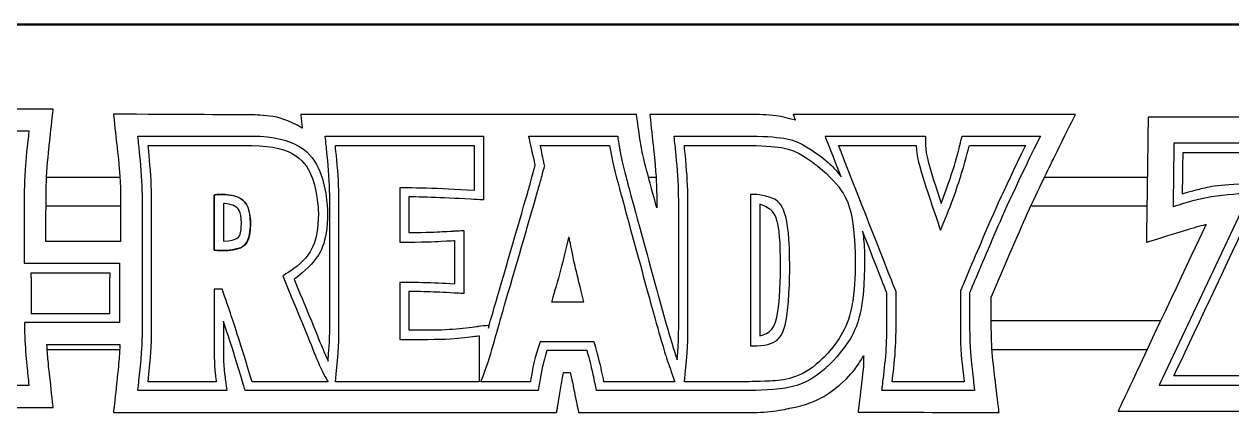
# Model space of a CAD drawing. Header units: metres. Extents: x 5805.4 to 5902.4, y 1788.4 to 1816.4.
# Drawn here: x 5848.419 to 5849.482, y 1791.776 to 1792.12 of the extents above; entities that cross this region are included whole.
import ezdxf

# ---------------------------------------------------------------- set-up
doc = ezdxf.new("R2010")
doc.units = ezdxf.units.M
doc.header["$LTSCALE"] = 0.02
doc.layers.add('A-Cielo Reflejado', color=2, linetype='Continuous')

# ---------------------------------------------------------------- blocks, each defined once
blk = doc.blocks.new('hnr_text')
at = {"color": 8}
for p, q in [((-18.453, -5.269), (-15.935, -5.269)), ((2.384, -5.269), (2.649, -5.269)), ((16.125, -5.269), (19.684, -5.269)), ((-18.49, -6.269), (-15.906, -6.269)), ((15.665, -6.269), (19.664, -6.269)), ((14.267, -10.242), (20.131, -10.242)), ((-18.435, -11.242), (-15.935, -11.242)), ((14.29, -11.242), (19.66, -11.242))]:
    blk.add_line(p, q, dxfattribs=at)
for p, q in [((-19.002, -8.753), (-19.002, -8.586)), ((-19.002, -8.586), (-16.279, -8.586)), ((-19.002, -8.753), (-19.002, -10.003)), ((-16.279, -8.586), (-16.279, -8.753)), ((-16.279, -10.003), (-16.279, -8.753)), ((-16.279, -10.003), (-19.002, -10.003))]:
    blk.add_line(p, q)
for points, knots in [([(-44.53, -13.248), (-44.53, -13.248), (-48.052, -13.248), (-48.052, -13.248), (-48.052, -13.248), (-48.052, -13.248), (-47.922, -12.058), (-47.922, -12.058), (-47.922, -12.058), (-47.804, -10.972), (-47.805, -10.282), (-47.804, -9.63), (-47.804, -9.63), (-47.804, -9.63), (-47.804, -6.536), (-47.804, -6.536), (-47.804, -6.536), (-47.805, -5.883), (-47.804, -5.193), (-47.922, -4.107), (-47.922, -4.107), (-47.922, -4.107), (-48.052, -2.917), (-48.052, -2.917), (-48.052, -2.917), (-48.052, -2.917), (-44.482, -2.917), (-44.482, -2.917), (-44.482, -2.917), (-44.482, -2.917), (-39.755, -2.917), (-39.755, -2.917), (-39.755, -2.917), (-39.755, -2.917), (-39.873, -3.835), (-39.873, -3.835), (-39.873, -3.835), (-39.116, -3.132), (-38.17, -2.757), (-37.231, -2.757), (-37.231, -2.757), (-36.607, -2.757), (-35.981, -2.923), (-35.409, -3.239), (-35.409, -3.239), (-35.409, -3.239), (-35.454, -2.917), (-35.454, -2.917), (-35.454, -2.917), (-32.884, -2.917), (-30.314, -2.917), (-27.743, -2.917), (-27.743, -2.917), (-27.743, -2.917), (-27.915, -4.141), (-27.915, -4.141), (-27.915, -4.141), (-27.932, -4.247), (-27.937, -4.448), (-27.936, -4.77), (-27.936, -4.77), (-27.937, -5.093), (-27.932, -5.293), (-27.915, -5.4), (-27.915, -5.4), (-27.915, -5.4), (-27.726, -6.748), (-27.726, -6.748), (-27.726, -6.748), (-27.726, -6.748), (-29.081, -6.618), (-29.081, -6.618), (-29.081, -6.618), (-29.19, -6.608), (-29.308, -6.598), (-29.441, -6.59), (-29.441, -6.59), (-29.441, -6.59), (-29.441, -7.502), (-29.441, -7.502), (-29.441, -7.502), (-29.441, -7.502), (-26.295, -7.502), (-26.295, -7.502), (-26.295, -7.502), (-26.295, -7.502), (-26.295, -6.536), (-26.295, -6.536), (-26.295, -6.536), (-26.295, -5.883), (-26.294, -5.193), (-26.413, -4.107), (-26.413, -4.107), (-26.413, -4.107), (-26.543, -2.917), (-26.543, -2.917), (-26.543, -2.917), (-25.349, -2.917), (-24.155, -2.917), (-22.961, -2.917), (-22.961, -2.917), (-22.961, -2.917), (-22.649, -3.442), (-22.649, -3.442), (-22.649, -3.442), (-22.5, -3.691), (-22.353, -3.941), (-22.206, -4.191), (-22.206, -4.191), (-22.208, -4.163), (-22.211, -4.135), (-22.214, -4.107), (-22.214, -4.107), (-22.214, -4.107), (-22.344, -2.917), (-22.344, -2.917), (-22.344, -2.917), (-22.344, -2.917), (-18.237, -2.917), (-18.237, -2.917), (-18.237, -2.917), (-18.237, -2.917), (-18.367, -4.107), (-18.367, -4.107), (-18.367, -4.107), (-18.485, -5.193), (-18.485, -5.883), (-18.485, -6.536), (-18.485, -6.536), (-18.485, -6.536), (-18.485, -7.502), (-18.485, -7.502), (-18.485, -7.502), (-18.485, -7.502), (-15.901, -7.502), (-15.901, -7.502), (-15.901, -7.502), (-15.901, -7.502), (-15.901, -6.714), (-15.901, -6.714), (-15.901, -6.714), (-15.901, -6.062), (-15.9, -5.372), (-16.018, -4.287), (-16.018, -4.287), (-16.018, -4.287), (-16.149, -3.091), (-16.149, -3.091), (-16.149, -3.091), (-16.149, -3.091), (-11.359, -3.115), (-11.359, -3.115), (-11.359, -3.115), (-10.717, -3.116), (-10.115, -3.282), (-9.608, -3.575), (-9.608, -3.575), (-9.608, -3.575), (-9.66, -3.097), (-9.66, -3.097), (-9.66, -3.097), (-9.66, -3.097), (-2.702, -3.097), (-2.702, -3.097), (-2.702, -3.097), (-2.702, -3.097), (-2.702, -3.097), (-2.702, -3.097), (-2.702, -3.097), (-2.702, -3.097), (1.971, -3.097), (1.971, -3.097), (1.971, -3.097), (1.971, -3.097), (2.099, -4.023), (2.099, -4.023), (2.099, -4.023), (2.144, -4.36), (2.289, -4.916), (2.413, -5.378), (2.413, -5.378), (2.413, -5.378), (2.675, -6.34), (2.675, -6.34), (2.675, -6.34), (2.672, -5.788), (2.654, -5.168), (2.558, -4.287), (2.558, -4.287), (2.558, -4.287), (2.428, -3.097), (2.428, -3.097), (2.428, -3.097), (2.428, -3.097), (5.709, -3.097), (5.709, -3.097), (5.709, -3.097), (6.367, -3.098), (6.936, -3.147), (7.473, -3.296), (7.473, -3.296), (7.473, -3.296), (7.395, -3.097), (7.395, -3.097), (7.395, -3.097), (9.146, -3.097), (10.898, -3.097), (12.65, -3.097), (12.65, -3.097), (12.65, -3.097), (17.173, -3.097), (17.173, -3.097), (17.173, -3.097), (17.173, -3.097), (16.41, -4.645), (16.41, -4.645), (16.41, -4.645), (15.633, -6.219), (14.944, -7.817), (14.261, -9.431), (14.261, -9.431), (14.261, -9.431), (14.261, -10.496), (14.261, -10.496), (14.261, -10.496), (14.26, -11.188), (14.356, -11.962), (14.388, -12.228), (14.388, -12.228), (14.388, -12.228), (14.529, -13.431), (14.529, -13.431), (14.529, -13.431), (14.529, -13.431), (9.647, -13.409), (9.647, -13.409), (9.647, -13.409), (9.647, -13.409), (9.788, -12.216), (9.788, -12.216), (9.788, -12.216), (9.814, -11.999), (9.837, -11.807), (9.837, -11.586), (9.837, -11.586), (9.837, -11.586), (9.84, -11.458), (9.84, -11.458), (9.84, -11.458), (9.627, -11.817), (9.359, -12.157), (9.023, -12.456), (9.023, -12.456), (8.478, -12.937), (7.85, -13.157), (7.276, -13.281), (7.276, -13.281), (6.699, -13.403), (6.154, -13.426), (5.72, -13.426), (5.72, -13.426), (5.72, -13.426), (4.822, -13.426), (4.822, -13.426), (4.822, -13.426), (4.822, -13.426), (4.822, -13.426), (4.822, -13.426), (4.822, -13.426), (4.822, -13.426), (-0.037, -13.426), (-0.037, -13.426), (-0.037, -13.426), (-0.037, -13.426), (-0.211, -12.567), (-0.211, -12.567), (-0.211, -12.567), (-0.236, -12.444), (-0.273, -12.265), (-0.327, -12.039), (-0.327, -12.039), (-0.327, -12.039), (-0.558, -12.039), (-0.558, -12.039), (-0.558, -12.039), (-0.598, -12.222), (-0.623, -12.38), (-0.648, -12.528), (-0.648, -12.528), (-0.648, -12.528), (-0.796, -13.426), (-0.796, -13.426), (-0.796, -13.426), (-0.796, -13.426), (-2.408, -13.426), (-2.408, -13.426), (-2.408, -13.426), (-2.408, -13.426), (-2.408, -13.426), (-2.408, -13.426), (-2.408, -13.426), (-2.408, -13.426), (-9.66, -13.426), (-9.66, -13.426), (-9.66, -13.426), (-9.66, -13.426), (-9.66, -13.426), (-9.66, -13.426), (-9.66, -13.426), (-9.66, -13.426), (-12.15, -13.426), (-12.15, -13.426), (-12.15, -13.426), (-12.15, -13.426), (-16.149, -13.426), (-16.149, -13.426), (-16.149, -13.426), (-16.149, -13.426), (-16.018, -12.236), (-16.018, -12.236), (-16.018, -12.236), (-15.97, -11.789), (-15.941, -11.408), (-15.924, -11.07), (-15.924, -11.07), (-15.924, -11.07), (-18.452, -11.07), (-18.452, -11.07), (-18.452, -11.07), (-18.434, -11.363), (-18.408, -11.687), (-18.367, -12.057), (-18.367, -12.057), (-18.367, -12.057), (-18.237, -13.248), (-18.237, -13.248), (-18.237, -13.248), (-18.237, -13.248), (-21.739, -13.248), (-21.739, -13.248), (-21.739, -13.248), (-21.739, -13.248), (-22.057, -12.761), (-22.057, -12.761), (-22.057, -12.761), (-22.204, -12.534), (-22.345, -12.317), (-22.478, -12.108), (-22.478, -12.108), (-22.478, -12.108), (-22.354, -13.248), (-22.354, -13.248), (-22.354, -13.248), (-22.354, -13.248), (-26.543, -13.248), (-26.543, -13.248), (-26.543, -13.248), (-26.543, -13.248), (-26.413, -12.057), (-26.413, -12.057), (-26.413, -12.057), (-26.372, -11.687), (-26.346, -11.363), (-26.328, -11.07), (-26.328, -11.07), (-26.328, -11.07), (-29.364, -11.07), (-29.364, -11.07), (-29.364, -11.07), (-29.343, -11.398), (-29.316, -11.728), (-29.282, -12.067), (-29.282, -12.067), (-29.282, -12.067), (-29.163, -13.248), (-29.163, -13.248), (-29.163, -13.248), (-29.163, -13.248), (-34.034, -13.248), (-34.034, -13.248), (-34.034, -13.248), (-34.034, -13.248), (-33.915, -12.066), (-33.915, -12.066), (-33.915, -12.066), (-33.894, -11.861), (-33.876, -11.658), (-33.86, -11.457), (-33.86, -11.457), (-33.982, -11.646), (-34.114, -11.822), (-34.257, -11.986), (-34.257, -11.986), (-35.057, -12.911), (-36.148, -13.408), (-37.231, -13.408), (-37.231, -13.408), (-38.211, -13.408), (-39.137, -13.002), (-39.851, -12.35), (-39.851, -12.35), (-39.851, -12.35), (-39.709, -13.248), (-39.709, -13.248), (-39.709, -13.248), (-39.709, -13.248), (-44.53, -13.248), (-44.53, -13.248)], [0, 0, 0, 0, 0.009804, 0.009804, 0.009804, 0.014706, 0.019608, 0.019608, 0.019608, 0.02451, 0.029412, 0.029412, 0.029412, 0.034314, 0.039216, 0.039216, 0.039216, 0.044118, 0.04902, 0.04902, 0.04902, 0.053922, 0.058824, 0.058824, 0.058824, 0.063725, 0.068627, 0.068627, 0.068627, 0.073529, 0.078431, 0.078431, 0.078431, 0.083333, 0.088235, 0.088235, 0.088235, 0.093137, 0.098039, 0.098039, 0.098039, 0.102941, 0.107843, 0.107843, 0.107843, 0.112745, 0.117647, 0.117647, 0.117647, 0.122549, 0.127451, 0.127451, 0.127451, 0.132353, 0.137255, 0.137255, 0.137255, 0.142157, 0.147059, 0.147059, 0.147059, 0.151961, 0.156863, 0.156863, 0.156863, 0.161765, 0.166667, 0.166667, 0.166667, 0.171569, 0.176471, 0.176471, 0.176471, 0.181373, 0.186275, 0.186275, 0.186275, 0.191176, 0.196078, 0.196078, 0.196078, 0.20098, 0.205882, 0.205882, 0.205882, 0.210784, 0.215686, 0.215686, 0.215686, 0.220588, 0.22549, 0.22549, 0.22549, 0.230392, 0.235294, 0.235294, 0.235294, 0.240196, 0.245098, 0.245098, 0.245098, 0.25, 0.254902, 0.254902, 0.254902, 0.259804, 0.264706, 0.264706, 0.264706, 0.269608, 0.27451, 0.27451, 0.27451, 0.279412, 0.284314, 0.284314, 0.284314, 0.289216, 0.294118, 0.294118, 0.294118, 0.29902, 0.303922, 0.303922, 0.303922, 0.308824, 0.313725, 0.313725, 0.313725, 0.318627, 0.323529, 0.323529, 0.323529, 0.328431, 0.333333, 0.333333, 0.333333, 0.338235, 0.343137, 0.343137, 0.343137, 0.348039, 0.352941, 0.352941, 0.352941, 0.357843, 0.362745, 0.362745, 0.362745, 0.367647, 0.372549, 0.372549, 0.372549, 0.377451, 0.382353, 0.382353, 0.382353, 0.387255, 0.392157, 0.392157, 0.392157, 0.397059, 0.401961, 0.401961, 0.401961, 0.406863, 0.411765, 0.411765, 0.411765, 0.416667, 0.421569, 0.421569, 0.421569, 0.426471, 0.431373, 0.431373, 0.431373, 0.436275, 0.441176, 0.441176, 0.441176, 0.446078, 0.45098, 0.45098, 0.45098, 0.455882, 0.460784, 0.460784, 0.460784, 0.465686, 0.470588, 0.470588, 0.470588, 0.47549, 0.480392, 0.480392, 0.480392, 0.485294, 0.490196, 0.490196, 0.490196, 0.495098, 0.5, 0.5, 0.5, 0.504902, 0.509804, 0.509804, 0.509804, 0.514706, 0.519608, 0.519608, 0.519608, 0.52451, 0.529412, 0.529412, 0.529412, 0.534314, 0.539216, 0.539216, 0.539216, 0.544118, 0.54902, 0.54902, 0.54902, 0.553922, 0.558824, 0.558824, 0.558824, 0.563725, 0.568627, 0.568627, 0.568627, 0.573529, 0.578431, 0.578431, 0.578431, 0.583333, 0.588235, 0.588235, 0.588235, 0.593137, 0.598039, 0.598039, 0.598039, 0.602941, 0.607843, 0.607843, 0.607843, 0.612745, 0.617647, 0.617647, 0.617647, 0.622549, 0.627451, 0.627451, 0.627451, 0.632353, 0.637255, 0.637255, 0.637255, 0.642157, 0.647059, 0.647059, 0.647059, 0.651961, 0.656863, 0.656863, 0.656863, 0.661765, 0.666667, 0.666667, 0.666667, 0.671569, 0.676471, 0.676471, 0.676471, 0.681373, 0.686275, 0.686275, 0.686275, 0.691176, 0.696078, 0.696078, 0.696078, 0.70098, 0.705882, 0.705882, 0.705882, 0.710784, 0.715686, 0.715686, 0.715686, 0.720588, 0.72549, 0.72549, 0.72549, 0.730392, 0.735294, 0.735294, 0.735294, 0.740196, 0.745098, 0.745098, 0.745098, 0.75, 0.754902, 0.754902, 0.754902, 0.759804, 0.764706, 0.764706, 0.764706, 0.769608, 0.77451, 0.77451, 0.77451, 0.779412, 0.784314, 0.784314, 0.784314, 0.789216, 0.794118, 0.794118, 0.794118, 0.79902, 0.803922, 0.803922, 0.803922, 0.808824, 0.813725, 0.813725, 0.813725, 0.818627, 0.823529, 0.823529, 0.823529, 0.828431, 0.833333, 0.833333, 0.833333, 0.838235, 0.843137, 0.843137, 0.843137, 0.848039, 0.852941, 0.852941, 0.852941, 0.857843, 0.862745, 0.862745, 0.862745, 0.867647, 0.872549, 0.872549, 0.872549, 0.877451, 0.882353, 0.882353, 0.882353, 0.887255, 0.892157, 0.892157, 0.892157, 0.897059, 0.901961, 0.901961, 0.901961, 0.906863, 0.911765, 0.911765, 0.911765, 0.916667, 0.921569, 0.921569, 0.921569, 0.926471, 0.931373, 0.931373, 0.931373, 0.936275, 0.941176, 0.941176, 0.941176, 0.946078, 0.95098, 0.95098, 0.95098, 0.955882, 0.960784, 0.960784, 0.960784, 0.965686, 0.970588, 0.970588, 0.970588, 0.97549, 0.980392, 0.980392, 0.980392, 0.985294, 0.990196, 0.990196, 0.990196, 0.995098, 1, 1, 1, 1]), ([(42.088, -3.189), (42.088, -3.189), (47.951, -3.189), (47.951, -3.189), (47.951, -3.189), (47.951, -3.189), (47.9, -6.909), (47.9, -6.909), (47.9, -6.909), (47.9, -6.909), (47.161, -6.874), (47.161, -6.874), (47.161, -6.874), (47.161, -6.874), (47.122, -9.658), (47.122, -9.658), (47.122, -9.658), (47.122, -9.658), (48.053, -9.553), (48.053, -9.553), (48.053, -9.553), (48.053, -9.553), (48.001, -13.384), (48.001, -13.384), (48.001, -13.384), (48.001, -13.384), (41.945, -13.384), (41.945, -13.384), (41.945, -13.384), (41.945, -13.384), (40.324, -13.384), (40.324, -13.384), (40.324, -13.384), (40.324, -13.384), (38.335, -13.384), (38.335, -13.384), (38.335, -13.384), (38.335, -13.384), (38.016, -12.932), (38.016, -12.932), (38.016, -12.932), (37.767, -12.578), (37.537, -12.247), (37.325, -11.937), (37.325, -11.937), (37.333, -12.023), (37.342, -12.112), (37.352, -12.204), (37.352, -12.204), (37.352, -12.204), (37.478, -13.384), (37.478, -13.384), (37.478, -13.384), (37.478, -13.384), (33.124, -13.384), (33.124, -13.384), (33.124, -13.384), (33.124, -13.384), (33.235, -12.556), (33.235, -12.556), (33.235, -12.556), (32.429, -13.209), (31.462, -13.541), (30.515, -13.542), (30.515, -13.542), (29.571, -13.542), (28.605, -13.209), (27.81, -12.551), (27.81, -12.551), (27.81, -12.551), (27.799, -13.384), (27.799, -13.384), (27.799, -13.384), (27.799, -13.384), (18.652, -13.384), (18.652, -13.384), (18.652, -13.384), (18.652, -13.384), (21.7, -6.911), (21.7, -6.911), (21.7, -6.911), (21.426, -6.972), (21.217, -7.038), (21.037, -7.092), (21.037, -7.092), (21.037, -7.092), (19.634, -7.529), (19.634, -7.529), (19.634, -7.529), (19.634, -7.529), (19.68, -4.241), (19.68, -4.241), (19.68, -4.241), (19.68, -4.241), (19.694, -3.189), (19.694, -3.189), (19.694, -3.189), (19.694, -3.189), (28.514, -3.189), (28.514, -3.189), (28.514, -3.189), (28.514, -3.189), (28.226, -3.785), (28.226, -3.785), (28.226, -3.785), (28.962, -3.286), (29.805, -3.032), (30.631, -3.032), (30.631, -3.032), (31.585, -3.032), (32.56, -3.372), (33.359, -4.042), (33.359, -4.042), (33.359, -4.042), (33.269, -3.189), (33.269, -3.189), (33.269, -3.189), (34.5, -3.189), (35.731, -3.189), (36.962, -3.189), (36.962, -3.189), (36.962, -3.189), (37.277, -3.68), (37.277, -3.68), (37.277, -3.68), (37.517, -4.053), (37.754, -4.426), (37.991, -4.801), (37.991, -4.801), (37.979, -4.664), (37.966, -4.52), (37.95, -4.368), (37.95, -4.368), (37.95, -4.368), (37.825, -3.189), (37.825, -3.189), (37.825, -3.189), (37.825, -3.189), (42.088, -3.189), (42.088, -3.189), (42.088, -3.189), (42.088, -3.189), (42.088, -3.189), (42.088, -3.189)], [0, 0, 0, 0, 0.027778, 0.027778, 0.027778, 0.041667, 0.055556, 0.055556, 0.055556, 0.069444, 0.083333, 0.083333, 0.083333, 0.097222, 0.111111, 0.111111, 0.111111, 0.125, 0.138889, 0.138889, 0.138889, 0.152778, 0.166667, 0.166667, 0.166667, 0.180556, 0.194444, 0.194444, 0.194444, 0.208333, 0.222222, 0.222222, 0.222222, 0.236111, 0.25, 0.25, 0.25, 0.263889, 0.277778, 0.277778, 0.277778, 0.291667, 0.305556, 0.305556, 0.305556, 0.319444, 0.333333, 0.333333, 0.333333, 0.347222, 0.361111, 0.361111, 0.361111, 0.375, 0.388889, 0.388889, 0.388889, 0.402778, 0.416667, 0.416667, 0.416667, 0.430556, 0.444444, 0.444444, 0.444444, 0.458333, 0.472222, 0.472222, 0.472222, 0.486111, 0.5, 0.5, 0.5, 0.513889, 0.527778, 0.527778, 0.527778, 0.541667, 0.555556, 0.555556, 0.555556, 0.569444, 0.583333, 0.583333, 0.583333, 0.597222, 0.611111, 0.611111, 0.611111, 0.625, 0.638889, 0.638889, 0.638889, 0.652778, 0.666667, 0.666667, 0.666667, 0.680556, 0.694444, 0.694444, 0.694444, 0.708333, 0.722222, 0.722222, 0.722222, 0.736111, 0.75, 0.75, 0.75, 0.763889, 0.777778, 0.777778, 0.777778, 0.791667, 0.805556, 0.805556, 0.805556, 0.819444, 0.833333, 0.833333, 0.833333, 0.847222, 0.861111, 0.861111, 0.861111, 0.875, 0.888889, 0.888889, 0.888889, 0.902778, 0.916667, 0.916667, 0.916667, 0.930556, 0.944444, 0.944444, 0.944444, 0.958333, 0.972222, 0.972222, 0.972222, 0.986111, 1, 1, 1, 1]), ([(-9.049, -6.537), (-9.049, -6.537), (-9.049, -6.537), (-9.049, -6.537), (-9.049, -6.537), (-9.049, -5.276), (-9.884, -4.188), (-11.348, -4.176), (-11.348, -4.176), (-11.348, -4.176), (-14.949, -4.176), (-14.949, -4.176), (-14.949, -4.176), (-14.825, -5.311), (-14.825, -6.067), (-14.825, -6.721), (-14.825, -6.721), (-14.825, -6.721), (-14.825, -9.815), (-14.825, -9.815), (-14.825, -9.815), (-14.825, -10.468), (-14.825, -11.225), (-14.949, -12.359), (-14.949, -12.359), (-14.949, -12.359), (-12.586, -12.359), (-12.586, -12.359), (-12.586, -12.359), (-12.628, -12.061), (-12.659, -11.694), (-12.659, -11.248), (-12.659, -11.248), (-12.659, -11.248), (-12.659, -9.151), (-12.659, -9.151), (-12.659, -9.151), (-12.659, -9.151), (-12.38, -9.151), (-12.38, -9.151), (-12.38, -9.151), (-12.133, -9.883), (-11.751, -11.018), (-11.348, -12.359), (-11.348, -12.359), (-11.348, -12.359), (-8.719, -12.359), (-8.719, -12.359), (-8.719, -12.359), (-9.008, -11.878), (-9.338, -10.961), (-10.286, -8.692), (-10.286, -8.692), (-9.668, -8.371), (-9.049, -7.568), (-9.049, -6.537)], [0, 0, 0, 0, 0.071429, 0.071429, 0.071429, 0.107143, 0.142857, 0.142857, 0.142857, 0.178571, 0.214286, 0.214286, 0.214286, 0.25, 0.285714, 0.285714, 0.285714, 0.321429, 0.357143, 0.357143, 0.357143, 0.392857, 0.428571, 0.428571, 0.428571, 0.464286, 0.5, 0.5, 0.5, 0.535714, 0.571429, 0.571429, 0.571429, 0.607143, 0.642857, 0.642857, 0.642857, 0.678571, 0.714286, 0.714286, 0.714286, 0.75, 0.785714, 0.785714, 0.785714, 0.821429, 0.857143, 0.857143, 0.857143, 0.892857, 0.928571, 0.928571, 0.928571, 0.964286, 1, 1, 1, 1]), ([(-6.233, -10.892), (-6.233, -10.892), (-6.233, -10.892), (-6.233, -10.892), (-6.233, -10.892), (-6.233, -10.892), (-6.233, -8.921), (-6.233, -8.921), (-6.233, -8.921), (-5.397, -8.921), (-4.727, -8.955), (-4.335, -8.978), (-4.335, -8.978), (-4.335, -8.978), (-4.335, -7.465), (-4.335, -7.465), (-4.335, -7.465), (-4.727, -7.489), (-5.397, -7.523), (-6.233, -7.523), (-6.233, -7.523), (-6.233, -7.523), (-6.233, -5.643), (-6.233, -5.643), (-6.233, -5.643), (-5.335, -5.643), (-4.304, -5.7), (-3.654, -5.735), (-3.654, -5.735), (-3.654, -5.735), (-3.654, -4.176), (-3.654, -4.176), (-3.654, -4.176), (-3.654, -4.176), (-8.462, -4.176), (-8.462, -4.176), (-8.462, -4.176), (-8.337, -5.311), (-8.337, -6.067), (-8.337, -6.721), (-8.337, -6.721), (-8.337, -6.721), (-8.337, -9.815), (-8.337, -9.815), (-8.337, -9.815), (-8.337, -10.468), (-8.337, -11.225), (-8.462, -12.359), (-8.462, -12.359), (-8.462, -12.359), (-3.479, -12.359), (-3.479, -12.359), (-3.479, -12.359), (-3.479, -12.359), (-3.479, -10.766), (-3.479, -10.766), (-3.479, -10.766), (-3.942, -10.824), (-4.603, -10.892), (-5.274, -10.892), (-5.274, -10.892), (-5.274, -10.892), (-6.233, -10.892), (-6.233, -10.892)], [0, 0, 0, 0, 0.0625, 0.0625, 0.0625, 0.09375, 0.125, 0.125, 0.125, 0.15625, 0.1875, 0.1875, 0.1875, 0.21875, 0.25, 0.25, 0.25, 0.28125, 0.3125, 0.3125, 0.3125, 0.34375, 0.375, 0.375, 0.375, 0.40625, 0.4375, 0.4375, 0.4375, 0.46875, 0.5, 0.5, 0.5, 0.53125, 0.5625, 0.5625, 0.5625, 0.59375, 0.625, 0.625, 0.625, 0.65625, 0.6875, 0.6875, 0.6875, 0.71875, 0.75, 0.75, 0.75, 0.78125, 0.8125, 0.8125, 0.8125, 0.84375, 0.875, 0.875, 0.875, 0.90625, 0.9375, 0.9375, 0.9375, 0.96875, 1, 1, 1, 1]), ([(1.379, -5.666), (1.256, -5.196), (1.101, -4.623), (1.039, -4.176), (1.039, -4.176), (1.039, -4.176), (-1.365, -4.176), (-1.365, -4.176), (-1.365, -4.176), (-1.365, -4.176), (-1.21, -4.875), (-1.21, -4.875), (-1.21, -4.875), (-1.283, -5.162), (-1.365, -5.448), (-1.488, -5.884), (-1.488, -5.884), (-1.488, -5.884), (-2.756, -10.25), (-2.756, -10.25), (-2.756, -10.25), (-3.005, -11.145), (-3.211, -11.832), (-3.418, -12.359), (-3.418, -12.359), (-3.418, -12.359), (-1.704, -12.359), (-1.704, -12.359), (-1.704, -12.359), (-1.654, -12.05), (-1.581, -11.592), (-1.365, -10.973), (-1.365, -10.973), (-1.365, -10.973), (0.502, -10.973), (0.502, -10.973), (0.502, -10.973), (0.688, -11.614), (0.791, -12.107), (0.843, -12.359), (0.843, -12.359), (0.843, -12.359), (3.298, -12.359), (3.298, -12.359), (3.298, -12.359), (3.051, -11.671), (2.834, -10.985), (2.483, -9.712), (2.483, -9.712), (2.483, -9.712), (1.379, -5.666), (1.379, -5.666)], [0, 0, 0, 0, 0.076923, 0.076923, 0.076923, 0.115385, 0.153846, 0.153846, 0.153846, 0.192308, 0.230769, 0.230769, 0.230769, 0.269231, 0.307692, 0.307692, 0.307692, 0.346154, 0.384615, 0.384615, 0.384615, 0.423077, 0.461538, 0.461538, 0.461538, 0.5, 0.538462, 0.538462, 0.538462, 0.576923, 0.615385, 0.615385, 0.615385, 0.653846, 0.692308, 0.692308, 0.692308, 0.730769, 0.769231, 0.769231, 0.769231, 0.807692, 0.846154, 0.846154, 0.846154, 0.884615, 0.923077, 0.923077, 0.923077, 0.961538, 1, 1, 1, 1]), ([(8.259, -4.898), (8.259, -4.898), (8.259, -4.898), (8.259, -4.898), (8.259, -4.898), (7.61, -4.371), (6.929, -4.176), (5.712, -4.176), (5.712, -4.176), (5.712, -4.176), (3.628, -4.176), (3.628, -4.176), (3.628, -4.176), (3.751, -5.311), (3.751, -6.067), (3.751, -6.721), (3.751, -6.721), (3.751, -6.721), (3.751, -9.815), (3.751, -9.815), (3.751, -9.815), (3.751, -10.468), (3.751, -11.225), (3.628, -12.359), (3.628, -12.359), (3.628, -12.359), (5.722, -12.359), (5.722, -12.359), (5.722, -12.359), (6.506, -12.359), (7.631, -12.268), (8.311, -11.66), (8.311, -11.66), (9.29, -10.789), (9.549, -9.391), (9.549, -8.141), (9.549, -8.141), (9.549, -6.583), (9.105, -5.586), (8.259, -4.898)], [0, 0, 0, 0, 0.1, 0.1, 0.1, 0.15, 0.2, 0.2, 0.2, 0.25, 0.3, 0.3, 0.3, 0.35, 0.4, 0.4, 0.4, 0.45, 0.5, 0.5, 0.5, 0.55, 0.6, 0.6, 0.6, 0.65, 0.7, 0.7, 0.7, 0.75, 0.8, 0.8, 0.8, 0.85, 0.9, 0.9, 0.9, 0.95, 1, 1, 1, 1]), ([(13.19, -9.219), (13.19, -9.219), (13.19, -9.219), (13.19, -9.219), (13.19, -9.219), (13.902, -7.535), (14.624, -5.85), (15.449, -4.176), (15.449, -4.176), (15.449, -4.176), (13.5, -4.176), (13.5, -4.176), (13.5, -4.176), (13.303, -5.001), (12.83, -6.353), (12.499, -7.11), (12.499, -7.11), (12.036, -5.758), (11.663, -4.589), (11.663, -4.176), (11.663, -4.176), (11.663, -4.176), (8.971, -4.176), (8.971, -4.176), (8.971, -4.176), (8.971, -4.176), (10.962, -9.242), (10.962, -9.242), (10.962, -9.242), (10.962, -9.242), (10.962, -10.502), (10.962, -10.502), (10.962, -10.502), (10.962, -11.282), (10.859, -12.096), (10.829, -12.359), (10.829, -12.359), (10.829, -12.359), (13.325, -12.359), (13.325, -12.359), (13.325, -12.359), (13.293, -12.096), (13.19, -11.282), (13.19, -10.502), (13.19, -10.502), (13.19, -10.502), (13.19, -9.219), (13.19, -9.219)], [0, 0, 0, 0, 0.083333, 0.083333, 0.083333, 0.125, 0.166667, 0.166667, 0.166667, 0.208333, 0.25, 0.25, 0.25, 0.291667, 0.333333, 0.333333, 0.333333, 0.375, 0.416667, 0.416667, 0.416667, 0.458333, 0.5, 0.5, 0.5, 0.541667, 0.583333, 0.583333, 0.583333, 0.625, 0.666667, 0.666667, 0.666667, 0.708333, 0.75, 0.75, 0.75, 0.791667, 0.833333, 0.833333, 0.833333, 0.875, 0.916667, 0.916667, 0.916667, 0.958333, 1, 1, 1, 1]), ([(20.587, -12.156), (20.587, -12.156), (20.587, -12.156), (20.587, -12.156), (20.587, -12.156), (20.587, -12.156), (26.588, -12.156), (26.588, -12.156), (26.588, -12.156), (26.588, -12.156), (26.609, -10.661), (26.609, -10.661), (26.609, -10.661), (25.885, -10.896), (25.013, -10.988), (24.17, -10.988), (24.17, -10.988), (24.17, -10.988), (23.376, -10.988), (23.376, -10.988), (23.376, -10.988), (23.376, -10.988), (26.556, -4.417), (26.556, -4.417), (26.556, -4.417), (26.556, -4.417), (20.904, -4.417), (20.904, -4.417), (20.904, -4.417), (20.904, -4.417), (20.885, -5.856), (20.885, -5.856), (20.885, -5.856), (21.384, -5.708), (22.183, -5.515), (23.467, -5.495), (23.467, -5.495), (23.467, -5.495), (23.725, -5.491), (23.725, -5.491), (23.725, -5.491), (23.725, -5.491), (20.587, -12.156), (20.587, -12.156)], [0, 0, 0, 0, 0.090909, 0.090909, 0.090909, 0.136364, 0.181818, 0.181818, 0.181818, 0.227273, 0.272727, 0.272727, 0.272727, 0.318182, 0.363636, 0.363636, 0.363636, 0.409091, 0.454545, 0.454545, 0.454545, 0.5, 0.545455, 0.545455, 0.545455, 0.590909, 0.636364, 0.636364, 0.636364, 0.681818, 0.727273, 0.727273, 0.727273, 0.772727, 0.818182, 0.818182, 0.818182, 0.863636, 0.909091, 0.909091, 0.909091, 0.954545, 1, 1, 1, 1]), ([(-12.401, -7.818), (-12.401, -7.818), (-12.401, -7.818), (-12.401, -7.818), (-12.401, -7.818), (-12.556, -7.818), (-12.659, -7.795), (-12.659, -7.795), (-12.659, -7.795), (-12.659, -7.795), (-12.659, -5.892), (-12.659, -5.892), (-12.659, -5.892), (-12.586, -5.88), (-12.514, -5.87), (-12.391, -5.87), (-12.391, -5.87), (-11.792, -5.87), (-11.401, -6.259), (-11.401, -6.878), (-11.401, -6.878), (-11.401, -7.532), (-11.772, -7.818), (-12.401, -7.818)], [0, 0, 0, 0, 0.166667, 0.166667, 0.166667, 0.25, 0.333333, 0.333333, 0.333333, 0.416667, 0.5, 0.5, 0.5, 0.583333, 0.666667, 0.666667, 0.666667, 0.75, 0.833333, 0.833333, 0.833333, 0.916667, 1, 1, 1, 1]), ([(-12.391, -5.87), (-12.514, -5.87), (-12.586, -5.88), (-12.659, -5.892), (-12.659, -5.892), (-12.659, -5.892), (-12.659, -7.795), (-12.659, -7.795), (-12.659, -7.795), (-12.659, -7.795), (-12.556, -7.818), (-12.401, -7.818), (-12.401, -7.818), (-11.772, -7.818), (-11.401, -7.532), (-11.401, -6.878), (-11.401, -6.878), (-11.401, -6.259), (-11.792, -5.87), (-12.391, -5.87)], [0, 0, 0, 0, 0.2, 0.2, 0.2, 0.3, 0.4, 0.4, 0.4, 0.5, 0.6, 0.6, 0.6, 0.7, 0.8, 0.8, 0.8, 0.9, 1, 1, 1, 1]), ([(5.99, -11.118), (5.99, -11.118), (5.99, -11.118), (5.99, -11.118), (5.99, -11.118), (5.99, -11.118), (5.918, -11.118), (5.918, -11.118), (5.918, -11.118), (5.918, -11.118), (5.918, -5.87), (5.918, -5.87), (5.918, -5.87), (5.918, -5.87), (6.01, -5.87), (6.01, -5.87), (6.01, -5.87), (6.732, -5.87), (7.279, -6.431), (7.279, -8.357), (7.279, -8.357), (7.279, -10.591), (6.836, -11.118), (5.99, -11.118)], [0, 0, 0, 0, 0.166667, 0.166667, 0.166667, 0.25, 0.333333, 0.333333, 0.333333, 0.416667, 0.5, 0.5, 0.5, 0.583333, 0.666667, 0.666667, 0.666667, 0.75, 0.833333, 0.833333, 0.833333, 0.916667, 1, 1, 1, 1]), ([(-0.973, -9.594), (-0.973, -9.594), (-0.973, -9.594), (-0.973, -9.594), (-0.973, -9.594), (-0.704, -8.677), (-0.559, -8.116), (-0.384, -7.359), (-0.384, -7.359), (-0.384, -7.359), (-0.363, -7.359), (-0.363, -7.359), (-0.363, -7.359), (-0.281, -7.783), (-0.126, -8.529), (0.151, -9.594), (0.151, -9.594), (0.151, -9.594), (-0.973, -9.594), (-0.973, -9.594)], [0, 0, 0, 0, 0.2, 0.2, 0.2, 0.3, 0.4, 0.4, 0.4, 0.5, 0.6, 0.6, 0.6, 0.7, 0.8, 0.8, 0.8, 0.9, 1, 1, 1, 1])]:
    blk.add_open_spline(points, degree=3, knots=knots)
for points, knots in [([(-15.936, -8.253), (-15.936, -8.253), (-16.254, -8.253), (-16.254, -8.253), (-16.254, -8.253), (-16.254, -8.253), (-19.236, -8.253), (-19.236, -8.253), (-19.236, -8.253), (-19.236, -8.253), (-19.236, -6.531), (-19.236, -6.531), (-19.236, -6.531), (-19.236, -5.879), (-19.236, -5.139), (-19.115, -4.021), (-19.115, -4.021), (-19.115, -4.021), (-19.076, -3.668), (-19.076, -3.668), (-19.076, -3.668), (-19.076, -3.668), (-19.431, -3.668), (-19.431, -3.668), (-19.431, -3.668), (-19.431, -3.668), (-21.499, -3.668), (-21.499, -3.668), (-21.499, -3.668), (-21.499, -3.668), (-21.46, -4.021), (-21.46, -4.021), (-21.46, -4.021), (-21.338, -5.139), (-21.338, -5.879), (-21.338, -6.531), (-21.338, -6.531), (-21.338, -6.531), (-21.338, -6.894), (-21.338, -7.204), (-21.338, -7.204), (-21.937, -6.135), (-22.582, -5.02), (-23.294, -3.824), (-23.294, -3.824), (-23.294, -3.824), (-23.387, -3.668), (-23.387, -3.668), (-23.387, -3.668), (-23.387, -3.668), (-25.697, -3.668), (-25.697, -3.668), (-25.697, -3.668), (-25.697, -3.668), (-25.659, -4.021), (-25.659, -4.021), (-25.659, -4.021), (-25.536, -5.139), (-25.536, -5.879), (-25.536, -6.531), (-25.536, -6.531), (-25.536, -6.531), (-25.536, -8.253), (-25.536, -8.253), (-25.536, -8.253), (-25.536, -8.253), (-25.796, -8.253), (-25.796, -8.253), (-25.796, -8.253), (-25.796, -8.253), (-28.837, -8.253), (-28.837, -8.253), (-28.837, -8.253), (-28.837, -8.253), (-28.837, -10.311), (-28.837, -10.311), (-28.837, -10.311), (-28.837, -10.311), (-25.541, -10.311), (-25.541, -10.311), (-25.541, -10.311), (-25.55, -10.808), (-25.577, -11.387), (-25.659, -12.135), (-25.659, -12.135), (-25.659, -12.135), (-25.697, -12.489), (-25.697, -12.489), (-25.697, -12.489), (-25.697, -12.489), (-23.192, -12.489), (-23.192, -12.489), (-23.192, -12.489), (-23.192, -12.489), (-23.231, -12.135), (-23.231, -12.135), (-23.231, -12.135), (-23.353, -11.018), (-23.353, -10.279), (-23.353, -9.625), (-23.353, -9.625), (-23.353, -9.625), (-23.353, -9.38), (-23.353, -9.229), (-23.353, -9.229), (-22.873, -10.053), (-22.275, -11.034), (-21.42, -12.344), (-21.42, -12.344), (-21.42, -12.344), (-21.326, -12.489), (-21.326, -12.489), (-21.326, -12.489), (-21.326, -12.489), (-19.076, -12.489), (-19.076, -12.489), (-19.076, -12.489), (-19.076, -12.489), (-19.115, -12.135), (-19.115, -12.135), (-19.115, -12.135), (-19.197, -11.387), (-19.223, -10.808), (-19.232, -10.311), (-19.232, -10.311), (-19.232, -10.311), (-15.936, -10.311), (-15.936, -10.311), (-15.936, -10.311), (-15.936, -10.311), (-15.936, -8.253), (-15.936, -8.253)], [0, 0, 0, 0, 0.030303, 0.030303, 0.030303, 0.045455, 0.060606, 0.060606, 0.060606, 0.075758, 0.090909, 0.090909, 0.090909, 0.106061, 0.121212, 0.121212, 0.121212, 0.136364, 0.151515, 0.151515, 0.151515, 0.166667, 0.181818, 0.181818, 0.181818, 0.19697, 0.212121, 0.212121, 0.212121, 0.227273, 0.242424, 0.242424, 0.242424, 0.257576, 0.272727, 0.272727, 0.272727, 0.287879, 0.30303, 0.30303, 0.30303, 0.318182, 0.333333, 0.333333, 0.333333, 0.348485, 0.363636, 0.363636, 0.363636, 0.378788, 0.393939, 0.393939, 0.393939, 0.409091, 0.424242, 0.424242, 0.424242, 0.439394, 0.454545, 0.454545, 0.454545, 0.469697, 0.484848, 0.484848, 0.484848, 0.5, 0.515152, 0.515152, 0.515152, 0.530303, 0.545455, 0.545455, 0.545455, 0.560606, 0.575758, 0.575758, 0.575758, 0.590909, 0.606061, 0.606061, 0.606061, 0.621212, 0.636364, 0.636364, 0.636364, 0.651515, 0.666667, 0.666667, 0.666667, 0.681818, 0.69697, 0.69697, 0.69697, 0.712121, 0.727273, 0.727273, 0.727273, 0.742424, 0.757576, 0.757576, 0.757576, 0.772727, 0.787879, 0.787879, 0.787879, 0.80303, 0.818182, 0.818182, 0.818182, 0.833333, 0.848485, 0.848485, 0.848485, 0.863636, 0.878788, 0.878788, 0.878788, 0.893939, 0.909091, 0.909091, 0.909091, 0.924242, 0.939394, 0.939394, 0.939394, 0.954545, 0.969697, 0.969697, 0.969697, 0.984848, 1, 1, 1, 1]), ([(15.736, -4.307), (15.736, -4.307), (15.963, -3.848), (15.963, -3.848), (15.963, -3.848), (15.963, -3.848), (15.451, -3.848), (15.451, -3.848), (15.451, -3.848), (15.451, -3.848), (13.249, -3.848), (13.249, -3.848), (13.249, -3.848), (13.249, -3.848), (13.191, -4.092), (13.191, -4.092), (13.191, -4.092), (13.054, -4.668), (12.784, -5.488), (12.525, -6.179), (12.525, -6.179), (12.274, -5.418), (11.983, -4.477), (11.983, -4.166), (11.983, -4.166), (11.983, -4.166), (11.983, -3.848), (11.983, -3.848), (11.983, -3.848), (11.983, -3.848), (8.506, -3.848), (8.506, -3.848), (8.506, -3.848), (8.506, -3.848), (8.743, -4.451), (9.06, -5.256), (9.06, -5.256), (8.888, -5.032), (8.69, -4.826), (8.462, -4.641), (8.462, -4.641), (7.749, -4.062), (7.003, -3.848), (5.713, -3.848), (5.713, -3.848), (5.713, -3.848), (3.629, -3.848), (3.629, -3.848), (3.629, -3.848), (3.629, -3.848), (3.274, -3.848), (3.274, -3.848), (3.274, -3.848), (3.274, -3.848), (3.313, -4.201), (3.313, -4.201), (3.313, -4.201), (3.434, -5.318), (3.434, -6.058), (3.434, -6.71), (3.434, -6.71), (3.434, -6.71), (3.434, -9.805), (3.434, -9.805), (3.434, -9.805), (3.434, -10.307), (3.434, -10.863), (3.378, -11.601), (3.378, -11.601), (3.201, -11.063), (3.024, -10.46), (2.791, -9.617), (2.791, -9.617), (2.791, -9.617), (1.688, -5.573), (1.687, -5.572), (1.687, -5.572), (1.687, -5.572), (1.666, -5.488), (1.666, -5.488), (1.666, -5.488), (1.546, -5.035), (1.412, -4.523), (1.356, -4.122), (1.356, -4.122), (1.356, -4.122), (1.318, -3.848), (1.318, -3.848), (1.318, -3.848), (1.318, -3.848), (1.04, -3.848), (1.04, -3.848), (1.04, -3.848), (1.04, -3.848), (-1.76, -3.848), (-1.76, -3.848), (-1.76, -3.848), (-1.76, -3.848), (-1.563, -4.735), (-1.536, -4.857), (-1.536, -4.857), (-1.568, -4.974), (-1.75, -5.637), (-1.75, -5.637), (-1.75, -5.637), (-1.75, -5.637), (-1.793, -5.786), (-1.793, -5.786), (-1.793, -5.786), (-1.793, -5.786), (-3.061, -10.151), (-3.061, -10.151), (-3.061, -10.151), (-3.095, -10.273), (-3.128, -10.39), (-3.159, -10.501), (-3.159, -10.501), (-3.159, -10.501), (-3.159, -10.395), (-3.159, -10.395), (-3.159, -10.395), (-3.159, -10.395), (-3.517, -10.44), (-3.517, -10.44), (-3.517, -10.44), (-4.191, -10.523), (-4.764, -10.564), (-5.272, -10.564), (-5.272, -10.564), (-5.272, -10.564), (-5.629, -10.564), (-5.913, -10.564), (-5.913, -10.564), (-5.913, -10.203), (-5.913, -9.596), (-5.913, -9.232), (-5.913, -9.232), (-5.254, -9.239), (-4.713, -9.265), (-4.352, -9.286), (-4.352, -9.286), (-4.352, -9.286), (-4.015, -9.305), (-4.015, -9.305), (-4.015, -9.305), (-4.015, -9.305), (-4.015, -7.117), (-4.015, -7.117), (-4.015, -7.117), (-4.015, -7.117), (-4.353, -7.137), (-4.353, -7.137), (-4.353, -7.137), (-4.711, -7.158), (-5.251, -7.184), (-5.913, -7.191), (-5.913, -7.191), (-5.913, -6.84), (-5.913, -6.304), (-5.913, -5.953), (-5.913, -5.953), (-5.152, -5.964), (-4.336, -6.007), (-3.772, -6.037), (-3.772, -6.037), (-3.772, -6.037), (-3.334, -6.061), (-3.334, -6.061), (-3.334, -6.061), (-3.334, -6.061), (-3.334, -3.848), (-3.334, -3.848), (-3.334, -3.848), (-3.334, -3.848), (-3.652, -3.848), (-3.652, -3.848), (-3.652, -3.848), (-3.652, -3.848), (-8.814, -3.848), (-8.814, -3.848), (-8.814, -3.848), (-8.814, -3.848), (-8.776, -4.201), (-8.776, -4.201), (-8.776, -4.201), (-8.654, -5.318), (-8.654, -6.058), (-8.654, -6.71), (-8.654, -6.71), (-8.654, -6.71), (-8.654, -9.805), (-8.654, -9.805), (-8.654, -9.805), (-8.654, -10.317), (-8.654, -10.883), (-8.714, -11.643), (-8.714, -11.643), (-8.85, -11.337), (-9.017, -10.928), (-9.24, -10.381), (-9.24, -10.381), (-9.24, -10.381), (-9.734, -9.184), (-9.888, -8.81), (-9.888, -8.81), (-9.278, -8.381), (-8.73, -7.565), (-8.73, -6.527), (-8.73, -6.527), (-8.73, -4.961), (-9.805, -3.859), (-11.345, -3.848), (-11.345, -3.848), (-11.345, -3.848), (-14.948, -3.848), (-14.948, -3.848), (-14.948, -3.848), (-14.948, -3.848), (-15.303, -3.848), (-15.303, -3.848), (-15.303, -3.848), (-15.303, -3.848), (-15.264, -4.201), (-15.264, -4.201), (-15.264, -4.201), (-15.143, -5.318), (-15.143, -6.058), (-15.143, -6.71), (-15.143, -6.71), (-15.143, -6.71), (-15.143, -9.805), (-15.143, -9.805), (-15.143, -9.805), (-15.143, -10.457), (-15.143, -11.197), (-15.264, -12.315), (-15.264, -12.315), (-15.264, -12.315), (-15.303, -12.668), (-15.303, -12.668), (-15.303, -12.668), (-15.303, -12.668), (-12.221, -12.668), (-12.221, -12.668), (-12.221, -12.668), (-12.221, -12.668), (-12.27, -12.305), (-12.27, -12.305), (-12.27, -12.305), (-12.316, -11.972), (-12.339, -11.613), (-12.339, -11.237), (-12.339, -11.237), (-12.339, -11.237), (-12.339, -10.748), (-12.339, -10.264), (-12.339, -10.264), (-12.137, -10.879), (-11.898, -11.623), (-11.652, -12.44), (-11.652, -12.44), (-11.652, -12.44), (-11.584, -12.668), (-11.584, -12.668), (-11.584, -12.668), (-11.584, -12.668), (-8.814, -12.668), (-8.814, -12.668), (-8.814, -12.668), (-8.814, -12.668), (-8.155, -12.668), (-8.155, -12.668), (-8.155, -12.668), (-8.155, -12.668), (-3.882, -12.668), (-3.882, -12.668), (-3.882, -12.668), (-3.882, -12.668), (-3.159, -12.668), (-3.159, -12.668), (-3.159, -12.668), (-3.159, -12.668), (-1.433, -12.668), (-1.433, -12.668), (-1.433, -12.668), (-1.433, -12.668), (-1.384, -12.37), (-1.384, -12.37), (-1.384, -12.37), (-1.339, -12.102), (-1.276, -11.743), (-1.13, -11.281), (-1.13, -11.281), (-0.826, -11.281), (-0.05, -11.281), (0.263, -11.281), (0.263, -11.281), (0.411, -11.819), (0.494, -12.226), (0.532, -12.413), (0.532, -12.413), (0.532, -12.413), (0.585, -12.668), (0.585, -12.668), (0.585, -12.668), (0.585, -12.668), (3.274, -12.668), (3.274, -12.668), (3.274, -12.668), (3.274, -12.668), (3.752, -12.668), (3.752, -12.668), (3.752, -12.668), (3.752, -12.668), (5.723, -12.668), (5.723, -12.668), (5.723, -12.668), (7.02, -12.668), (7.936, -12.413), (8.524, -11.888), (8.524, -11.888), (9.416, -11.095), (9.869, -9.832), (9.869, -8.131), (9.869, -8.131), (9.869, -7.779), (9.845, -7.451), (9.802, -7.145), (9.802, -7.145), (10.24, -8.263), (10.627, -9.245), (10.645, -9.292), (10.645, -9.292), (10.645, -9.401), (10.645, -10.492), (10.645, -10.492), (10.645, -10.492), (10.645, -11.195), (10.558, -11.93), (10.521, -12.244), (10.521, -12.244), (10.521, -12.244), (10.472, -12.668), (10.472, -12.668), (10.472, -12.668), (10.472, -12.668), (10.83, -12.668), (10.83, -12.668), (10.83, -12.668), (10.83, -12.668), (13.684, -12.668), (13.684, -12.668), (13.684, -12.668), (13.684, -12.668), (13.635, -12.257), (13.635, -12.257), (13.635, -12.257), (13.597, -11.942), (13.51, -11.205), (13.51, -10.492), (13.51, -10.492), (13.51, -10.492), (13.51, -9.391), (13.51, -9.274), (13.51, -9.274), (14.218, -7.598), (14.923, -5.957), (15.736, -4.307)], [0, 0, 0, 0, 0.01087, 0.01087, 0.01087, 0.016304, 0.021739, 0.021739, 0.021739, 0.027174, 0.032609, 0.032609, 0.032609, 0.038043, 0.043478, 0.043478, 0.043478, 0.048913, 0.054348, 0.054348, 0.054348, 0.059783, 0.065217, 0.065217, 0.065217, 0.070652, 0.076087, 0.076087, 0.076087, 0.081522, 0.086957, 0.086957, 0.086957, 0.092391, 0.097826, 0.097826, 0.097826, 0.103261, 0.108696, 0.108696, 0.108696, 0.11413, 0.119565, 0.119565, 0.119565, 0.125, 0.130435, 0.130435, 0.130435, 0.13587, 0.141304, 0.141304, 0.141304, 0.146739, 0.152174, 0.152174, 0.152174, 0.157609, 0.163043, 0.163043, 0.163043, 0.168478, 0.173913, 0.173913, 0.173913, 0.179348, 0.184783, 0.184783, 0.184783, 0.190217, 0.195652, 0.195652, 0.195652, 0.201087, 0.206522, 0.206522, 0.206522, 0.211957, 0.217391, 0.217391, 0.217391, 0.222826, 0.228261, 0.228261, 0.228261, 0.233696, 0.23913, 0.23913, 0.23913, 0.244565, 0.25, 0.25, 0.25, 0.255435, 0.26087, 0.26087, 0.26087, 0.266304, 0.271739, 0.271739, 0.271739, 0.277174, 0.282609, 0.282609, 0.282609, 0.288043, 0.293478, 0.293478, 0.293478, 0.298913, 0.304348, 0.304348, 0.304348, 0.309783, 0.315217, 0.315217, 0.315217, 0.320652, 0.326087, 0.326087, 0.326087, 0.331522, 0.336957, 0.336957, 0.336957, 0.342391, 0.347826, 0.347826, 0.347826, 0.353261, 0.358696, 0.358696, 0.358696, 0.36413, 0.369565, 0.369565, 0.369565, 0.375, 0.380435, 0.380435, 0.380435, 0.38587, 0.391304, 0.391304, 0.391304, 0.396739, 0.402174, 0.402174, 0.402174, 0.407609, 0.413043, 0.413043, 0.413043, 0.418478, 0.423913, 0.423913, 0.423913, 0.429348, 0.434783, 0.434783, 0.434783, 0.440217, 0.445652, 0.445652, 0.445652, 0.451087, 0.456522, 0.456522, 0.456522, 0.461957, 0.467391, 0.467391, 0.467391, 0.472826, 0.478261, 0.478261, 0.478261, 0.483696, 0.48913, 0.48913, 0.48913, 0.494565, 0.5, 0.5, 0.5, 0.505435, 0.51087, 0.51087, 0.51087, 0.516304, 0.521739, 0.521739, 0.521739, 0.527174, 0.532609, 0.532609, 0.532609, 0.538043, 0.543478, 0.543478, 0.543478, 0.548913, 0.554348, 0.554348, 0.554348, 0.559783, 0.565217, 0.565217, 0.565217, 0.570652, 0.576087, 0.576087, 0.576087, 0.581522, 0.586957, 0.586957, 0.586957, 0.592391, 0.597826, 0.597826, 0.597826, 0.603261, 0.608696, 0.608696, 0.608696, 0.61413, 0.619565, 0.619565, 0.619565, 0.625, 0.630435, 0.630435, 0.630435, 0.63587, 0.641304, 0.641304, 0.641304, 0.646739, 0.652174, 0.652174, 0.652174, 0.657609, 0.663043, 0.663043, 0.663043, 0.668478, 0.673913, 0.673913, 0.673913, 0.679348, 0.684783, 0.684783, 0.684783, 0.690217, 0.695652, 0.695652, 0.695652, 0.701087, 0.706522, 0.706522, 0.706522, 0.711957, 0.717391, 0.717391, 0.717391, 0.722826, 0.728261, 0.728261, 0.728261, 0.733696, 0.73913, 0.73913, 0.73913, 0.744565, 0.75, 0.75, 0.75, 0.755435, 0.76087, 0.76087, 0.76087, 0.766304, 0.771739, 0.771739, 0.771739, 0.777174, 0.782609, 0.782609, 0.782609, 0.788043, 0.793478, 0.793478, 0.793478, 0.798913, 0.804348, 0.804348, 0.804348, 0.809783, 0.815217, 0.815217, 0.815217, 0.820652, 0.826087, 0.826087, 0.826087, 0.831522, 0.836957, 0.836957, 0.836957, 0.842391, 0.847826, 0.847826, 0.847826, 0.853261, 0.858696, 0.858696, 0.858696, 0.86413, 0.869565, 0.869565, 0.869565, 0.875, 0.880435, 0.880435, 0.880435, 0.88587, 0.891304, 0.891304, 0.891304, 0.896739, 0.902174, 0.902174, 0.902174, 0.907609, 0.913043, 0.913043, 0.913043, 0.918478, 0.923913, 0.923913, 0.923913, 0.929348, 0.934783, 0.934783, 0.934783, 0.940217, 0.945652, 0.945652, 0.945652, 0.951087, 0.956522, 0.956522, 0.956522, 0.961957, 0.967391, 0.967391, 0.967391, 0.972826, 0.978261, 0.978261, 0.978261, 0.983696, 0.98913, 0.98913, 0.98913, 0.994565, 1, 1, 1, 1]), ([(20.079, -12.479), (20.079, -12.479), (23.213, -5.824), (23.213, -5.824), (23.213, -5.824), (21.926, -5.87), (21.209, -6.091), (20.769, -6.228), (20.769, -6.228), (20.769, -6.228), (20.557, -6.293), (20.557, -6.293), (20.557, -6.293), (20.557, -6.293), (20.585, -4.254), (20.585, -4.254), (20.585, -4.254), (20.585, -4.254), (20.587, -4.095), (20.587, -4.095), (20.587, -4.095), (20.587, -4.095), (27.07, -4.095), (27.07, -4.095), (27.07, -4.095), (27.07, -4.095), (23.889, -10.666), (23.889, -10.666), (23.889, -10.666), (23.889, -10.666), (24.17, -10.666), (24.17, -10.666), (24.17, -10.666), (25.074, -10.667), (26.013, -10.553), (26.715, -10.282), (26.715, -10.282), (26.715, -10.282), (26.937, -10.196), (26.937, -10.196), (26.937, -10.196), (26.937, -10.196), (26.906, -12.479), (26.906, -12.479), (26.906, -12.479), (26.906, -12.479), (20.079, -12.479), (20.079, -12.479)], [0, 0, 0, 0, 0.083333, 0.083333, 0.083333, 0.125, 0.166667, 0.166667, 0.166667, 0.208333, 0.25, 0.25, 0.25, 0.291667, 0.333333, 0.333333, 0.333333, 0.375, 0.416667, 0.416667, 0.416667, 0.458333, 0.5, 0.5, 0.5, 0.541667, 0.583333, 0.583333, 0.583333, 0.625, 0.666667, 0.666667, 0.666667, 0.708333, 0.75, 0.75, 0.75, 0.791667, 0.833333, 0.833333, 0.833333, 0.875, 0.916667, 0.916667, 0.916667, 0.958333, 1, 1, 1, 1]), ([(-12.339, -7.485), (-12.339, -7.485), (-12.339, -7.485), (-12.339, -7.485), (-12.339, -7.485), (-12.339, -7.139), (-12.339, -6.527), (-12.339, -6.181), (-12.339, -6.181), (-11.945, -6.201), (-11.718, -6.447), (-11.718, -6.867), (-11.718, -6.867), (-11.718, -7.226), (-11.829, -7.467), (-12.339, -7.485)], [0, 0, 0, 0, 0.25, 0.25, 0.25, 0.375, 0.5, 0.5, 0.5, 0.625, 0.75, 0.75, 0.75, 0.875, 1, 1, 1, 1]), ([(6.238, -10.773), (6.238, -10.773), (6.238, -10.773), (6.238, -10.773), (6.238, -10.773), (6.238, -10.227), (6.238, -6.768), (6.238, -6.205), (6.238, -6.205), (6.54, -6.294), (6.962, -6.678), (6.962, -8.346), (6.962, -8.346), (6.962, -10.324), (6.595, -10.701), (6.238, -10.773)], [0, 0, 0, 0, 0.25, 0.25, 0.25, 0.375, 0.5, 0.5, 0.5, 0.625, 0.75, 0.75, 0.75, 0.875, 1, 1, 1, 1])]:
    blk.add_open_spline(points, degree=3, knots=knots, dxfattribs=at)
blk = doc.blocks.new('HNR_ZONE')
blk.add_line((-12, 118), (115, 118))
blk.add_blockref('hnr_text', (51.5, 118))

msp = doc.modelspace()

# ---------------------------------------------------------------- linework, layer by layer
at = {"layer": 'A-Cielo Reflejado'}
msp.add_lwpolyline([(5852.8301, 1792.1203), (5844.4747, 1792.1203)], dxfattribs=at)

# ---------------------------------------------------------------- next in the draw order: block references
at = {"xscale": 0.02539583333333333, "yscale": 0.02539583333333333, "zscale": 0.02539583333333333}
msp.add_blockref('HNR_ZONE', (5847.5999, 1789.1229), dxfattribs=at)

doc.saveas('drawing.dxf')
